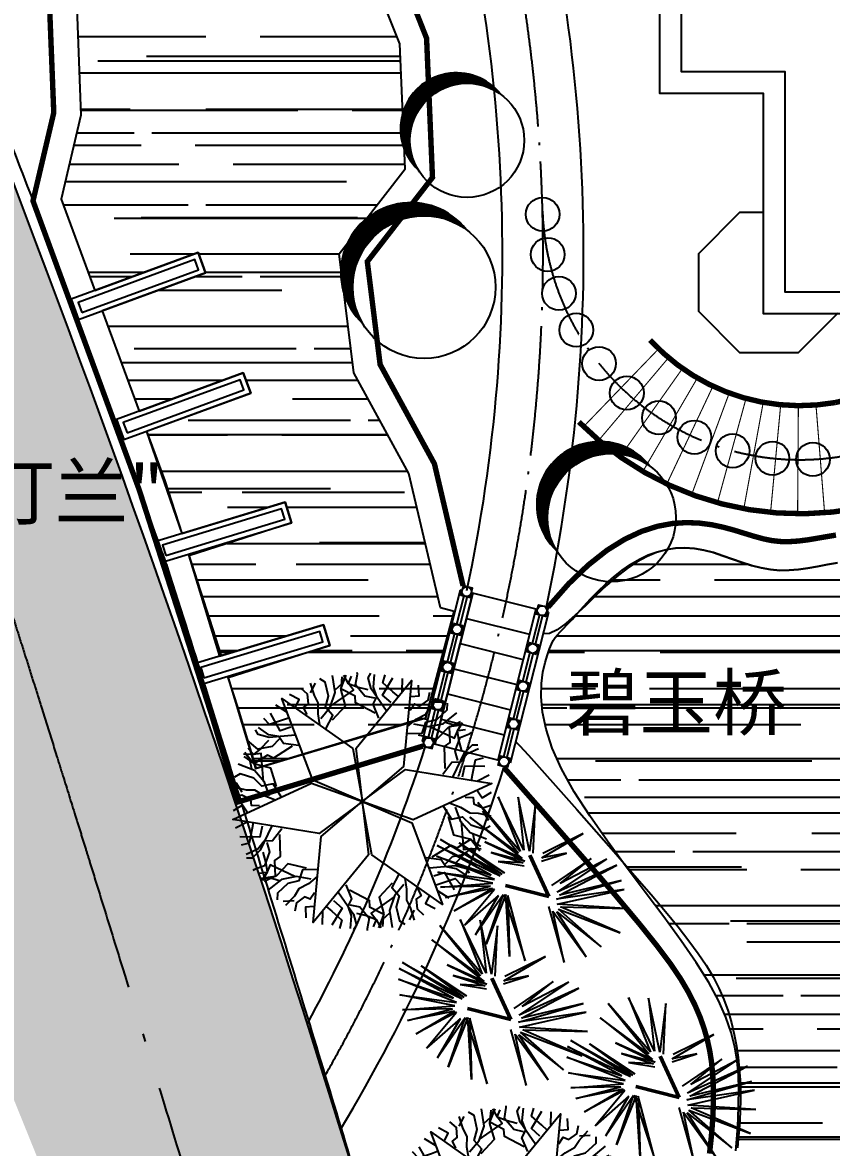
# Model space of a CAD drawing. Extents: x 302512 to 1034855, y -184136 to 410364.
# Drawn here: x 566781 to 581738, y 70985 to 91801 of the extents above; entities that cross this region are included whole.
import ezdxf
from ezdxf.enums import TextEntityAlignment as Align

# ---------------------------------------------------------------- set-up
doc = ezdxf.new("R2010")
doc.units = 0
doc.header["$MEASUREMENT"] = 0
doc.linetypes.add('ACAD_ISO04W100', pattern=[30.5, 24, -3, 0.5, -3])
for name, color, linetype in [('BALCONY', 6, 'Continuous'), ('F', 5, 'Continuous'), ('shu', 74, 'Continuous'), ('WALL', 4, 'Continuous'), ('WZ', 2, 'Continuous'), ('公建', 11, 'Continuous'), ('园路', 5, 'Continuous'), ('建筑', 2, 'Continuous'), ('树', 80, 'Continuous'), ('树树', 104, 'Continuous'), ('水', 120, 'Continuous'), ('环境', 8, 'Continuous'), ('石', 150, 'Continuous'), ('红线', 20, 'Continuous'), ('道路线', 161, 'Continuous')]:
    doc.layers.add(name, color=color, linetype=linetype)
doc.styles.add('-黑体', font='', dxfattribs={"width": 0.8})
doc.styles.add('DIM_FONT', font='SIMPLEX.shx', dxfattribs={"width": 0.8})
doc.styles.get('-黑体').set_extended_font_data('黑体')

# ---------------------------------------------------------------- blocks, each defined once
blk = doc.blocks.new('_F2CKQ')
for p, q in [((-102, 2267), (-8, 1022)), ((37, 1030), (-102, 2267)), ((-1220, 2025), (-547, 861)), ((-680, 967), (-1220, 2025)), ((-1101, 2086), (-498, 860)), ((-547, 861), (-1101, 2086)), ((-390, 2125), (-10, 892)), ((-8, 1022), (-390, 2125)), ((284, 2137), (37, 1030)), ((111, 1007), (284, 2137)), ((-676, 861), (-1347, 1864)), ((-1347, 1864), (-680, 967)), ((-498, 860), (-839, 1828)), ((-839, 1828), (-449, 859)), ((597, 1912), (111, 1007)), ((184, 930), (597, 1912)), ((-1494, 1597), (-676, 861)), ((-741, 823), (-1494, 1597)), ((-420, 1562), (3, 822)), ((-10, 892), (-420, 1562)), ((810, 1635), (184, 930)), ((222, 859), (810, 1635)), ((-1616, 1330), (-741, 823)), ((-813, 803), (-1616, 1330)), ((-436, 1328), (-42, 813)), ((3, 822), (-436, 1328)), ((-1653, 1109), (-813, 803)), ((-804, 742), (-1653, 1109)), ((-424, 1107), (-57, 753)), ((-42, 813), (-424, 1107)), ((-1662, 803), (-804, 742)), ((-782, 708), (-1662, 803)), ((-1649, 464), (-782, 708)), ((753, 499), (309, 691)), ((309, 691), (1233, 625)), ((1233, 625), (373, 750)), ((-787, 566), (-1649, 464)), ((-1583, 189), (-787, 566)), ((-705, 525), (-1583, 189)), ((-1513, -73), (-705, 525)), ((-662, 500), (-1513, -73)), ((-1276, -524), (-662, 500)), ((-640, 466), (-1276, -524)), ((-698, 528), (-1078, -765)), ((-1078, -765), (-640, 466)), ((272, 643), (753, 499)), ((1088, 143), (166, 145)), ((322, 81), (1088, 143)), ((1325, -38), (322, 81)), ((-113, -155), (-477, -1214)), ((1084, -1024), (50, -216)), ((50, -216), (1274, -707)), ((92, -123), (1323, -535)), ((1274, -707), (92, -123)), ((179, -22), (1325, -38)), ((1421, -246), (179, -22)), ((1323, -535), (185, -95)), ((185, -95), (1421, -246)), ((-477, -1214), (-94, -277)), ((-94, -277), (-66, -1366)), ((-66, -1366), (-40, -330)), ((-40, -330), (284, -1371)), ((284, -1371), (15, -307)), ((15, -307), (737, -1353)), ((74, -293), (1084, -1024)), ((737, -1353), (74, -293))]:
    blk.add_line(p, q)
at = {"lineweight": 50}
for p, q in [((0, 0), (148, 861)), ((-570, 646), (0, 0))]:
    blk.add_line(p, q, dxfattribs=at)
at = {"style": 'DIM_FONT', "width": 0.8, "flags": 9}
for tag in ['XSIZE', 'YSIZE']:
    blk.add_attdef(tag, (0, 0), '', height=0.5, dxfattribs=at)
blk = doc.blocks.new('*U8')
at = {"color": 0}
for p, q in [((-558.7, 120.2), (-102.9, 575.9)), ((-557.3, 135.6), (-118.4, 574.6)), ((-555.4, 151.7), (-134.5, 572.6)), ((-552.9, 168.4), (-151.2, 570.1)), ((-549.6, 185.8), (-168.6, 566.8)), ((-545.4, 204.1), (-186.9, 562.6)), ((-540.2, 223.5), (-206.3, 557.4)), ((-292.1, 372.6), (-88, 576.7)), ((-242.2, 408.4), (-73.5, 577.1)), ((-208.9, 427.5), (-59.4, 577)), ((-181.3, 440.9), (-45.7, 576.6)), ((-157, 451.1), (-32.3, 575.8)), ((-134.9, 459.1), (-19.3, 574.6)), ((-114.4, 465.4), (-6.6, 573.2)), ((-95.1, 470.5), (5.8, 571.5)), ((-76.9, 474.6), (17.9, 569.4)), ((-59.5, 477.9), (29.8, 567.2)), ((-42.8, 480.4), (41.4, 564.7)), ((-26.8, 482.3), (52.8, 561.9)), ((-11.4, 483.6), (63.9, 558.9)), ((3.6, 484.4), (74.9, 555.7)), ((18.1, 484.8), (85.6, 552.3)), ((-533.6, 244.2), (-227, 550.8)), ((-525.4, 266.6), (-249.4, 542.6)), ((-514.8, 291.3), (-274.1, 532)), ((-500.6, 319.6), (-302.4, 517.8)), ((-479.8, 354.6), (-337.4, 497)), ((32.2, 484.8), (96.1, 548.7)), ((45.9, 484.3), (106.5, 544.9)), ((59.3, 483.6), (116.6, 540.9)), ((72.3, 482.5), (126.6, 536.7)), ((85.1, 481), (136.4, 532.4)), ((97.5, 479.3), (146, 527.8)), ((109.7, 477.4), (155.4, 523.1)), ((121.6, 475.1), (164.7, 518.3)), ((133.3, 472.7), (173.8, 513.2)), ((144.7, 470), (182.8, 508)), ((155.9, 467), (191.5, 502.7)), ((166.9, 463.9), (200.2, 497.2)), ((177.7, 460.5), (208.7, 491.5)), ((188.2, 456.9), (217, 485.7)), ((198.6, 453.2), (225.2, 479.7)), ((208.8, 449.3), (233.2, 473.6)), ((-430, 418.5), (-401.3, 447.2)), ((218.9, 445.1), (241.1, 467.3)), ((228.7, 440.8), (248.8, 460.9)), ((238.4, 436.4), (256.4, 454.4)), ((247.9, 431.7), (263.8, 447.7)), ((257.2, 426.9), (271.1, 440.8)), ((266.4, 421.9), (278.3, 433.9)), ((275.4, 416.8), (285.3, 426.7)), ((284.2, 411.5), (292.2, 419.5)), ((292.9, 406.1), (298.9, 412)), ((301.5, 400.5), (305.5, 404.5)), ((309.9, 394.7), (311.9, 396.8)), ((318.1, 388.9), (318.2, 388.9)), ((-559.9, 90.7), (-400, 250.6)), ((-559.5, 105.2), (-364.2, 300.5)), ((-559.8, 76.6), (-419.1, 217.3)), ((-559.4, 62.9), (-432.5, 189.7)), ((-558.6, 49.6), (-442.7, 165.4)), ((-557.4, 36.6), (-450.6, 143.3)), ((-556, 23.9), (-457, 122.8)), ((-554.2, 11.4), (-462.1, 103.6)), ((-552.2, -0.7), (-466.2, 85.3)), ((-550, -12.6), (-469.5, 67.9)), ((-547.4, -24.2), (-472, 51.3)), ((-544.7, -35.6), (-473.9, 35.2)), ((-541.7, -46.7), (-475.2, 19.8)), ((-538.5, -57.7), (-476, 4.8)), ((-535.1, -68.4), (-476.4, -9.7)), ((-531.5, -78.9), (-476.3, -23.8)), ((-527.7, -89.3), (-475.9, -37.5)), ((-523.7, -99.4), (-475.1, -50.9)), ((-519.5, -109.4), (-474, -63.9)), ((-515.1, -119.2), (-472.6, -76.6)), ((-510.6, -128.8), (-470.9, -89.1)), ((-505.9, -138.2), (-469, -101.3)), ((-501, -147.5), (-466.7, -113.2)), ((-496, -156.6), (-464.2, -124.8)), ((-490.8, -165.5), (-461.5, -136.3)), ((-485.5, -174.3), (-458.6, -147.5)), ((-479.9, -183), (-455.4, -158.5)), ((-474.3, -191.4), (-452.1, -169.2)), ((-468.5, -199.8), (-448.5, -179.8)), ((-462.5, -207.9), (-444.8, -190.2)), ((-456.4, -216), (-440.8, -200.4)), ((-450.1, -223.9), (-436.7, -210.4)), ((-443.7, -231.6), (-432.4, -220.3)), ((-437.2, -239.2), (-427.9, -229.9)), ((-430.5, -246.6), (-423.3, -239.4)), ((-423.6, -253.9), (-418.5, -248.8)), ((-416.6, -261.1), (-413.5, -258)), ((-409.5, -268.1), (-408.4, -267))]:
    blk.add_line(p, q, dxfattribs=at)
blk = doc.blocks.new('M_F0')
blk.add_circle((0, 0), 500)
blk.add_arc((-92.1, 100.8), 491.4, 38.06531, 226.71646)
blk.add_blockref('*U8', (-23.6, 15.2))
at = {"width": 0.8, "flags": 9}
for tag in ['XSIZE', 'YSIZE']:
    blk.add_attdef(tag, (0, 0), '', height=0.5, dxfattribs=at)
blk = doc.blocks.new('A$C590809E0')
at = {"layer": '建筑'}
for points in [[(620, 10200), (620, 11500), (6020, 11500), (6020, 10600), (8720, 10600), (8720, 12500), (11520, 12500), (11520, 10600), (14220, 10600), (14220, 11500), (19620, 11500), (19620, 7890), (20220, 7890), (20220, 5100), (18320, 5100), (18320, 950), (15425, 950), (15420, 1500), (4820, 1500), (4820, 1020), (1920, 1020), (1920, 5100), (0, 5100), (3, 7890), (620, 7890)], [(11120, 7740), (9120, 7740), (9120, 12100), (11120, 12100)]]:
    blk.add_lwpolyline(points, close=True, dxfattribs=at)
for points in [[(5920, 11500), (5920, 12500), (8720, 12500)], [(11520, 7340), (8720, 7340), (8720, 12500), (11520, 12500), (11520, 7340)], [(11520, 12500), (14320, 12500), (14320, 11500)], [(1720, 11500), (1720, 11980), (140, 11980), (140, 10100), (620, 10100)], [(16844, 11500), (16844, 11980), (18844, 11980), (18844, 11500)], [(11520, 10200), (14620, 10200), (14620, 11100), (19220, 11100), (19220, 7490), (19820, 7490), (19820, 5500), (17920, 5500), (17920, 1350), (15821, 1350), (15816, 1900), (4420, 1900), (4420, 1420), (2320, 1420), (2320, 5500), (400, 5500), (402, 7490), (1020, 7490), (1020, 10200), (1020, 11100), (5620, 11100), (5620, 10200), (8720, 10200)], [(3289, 1030), (2558, 300), (1481, 300), (720, 1062), (720, 2139), (1481, 2900), (1920, 2900)], [(15620, 950), (15620, 0), (4620, 0), (4620, 1020)]]:
    blk.add_lwpolyline(points, dxfattribs=at)
blk = doc.blocks.new('H')
at = {"layer": 'BALCONY', "ltscale": 100}
blk.add_lwpolyline([(0, 2000, 20, 20, 0), (0, 0, 20, 20, 0)], format="xyseb", dxfattribs=at)
blk = doc.blocks.new('D')
at = {"layer": '园路'}
blk.add_circle((0, 0), 312, dxfattribs=at)
blk = doc.blocks.new('A$C20D828FE')
at = {"layer": '石', "color": 2}
for p, q in [((76, 1401), (2476, 1400)), ((76, 1401), (76, 1376)), ((76, 1401), (76, 1376)), ((2476, 1400), (2476, 1375)), ((75, 1226), (75, 1201)), ((75, 1226), (75, 176)), ((146, 1326), (605, 1326)), ((146, 1276), (605, 1276)), ((746, 1326), (1205, 1325)), ((746, 1276), (1205, 1275)), ((1346, 1325), (1805, 1325)), ((1346, 1275), (1805, 1275)), ((1946, 1325), (2405, 1325)), ((1946, 1275), (2405, 1275)), ((2475, 1225), (2475, 175)), ((75, 1201), (2475, 1200)), ((475, 201), (475, 1201)), ((875, 201), (875, 1201)), ((1275, 200), (1275, 1200)), ((1675, 200), (1675, 1200)), ((2075, 200), (2075, 1200)), ((2475, 200), (75, 201)), ((75, 201), (2475, 200)), ((75, 26), (75, 1)), ((75, 1), (2475, 0)), ((146, 126), (604, 126)), ((146, 76), (604, 76)), ((746, 126), (1204, 125)), ((746, 76), (1204, 75)), ((1346, 125), (1804, 125)), ((1346, 75), (1804, 75)), ((1946, 125), (2404, 125)), ((1946, 75), (2404, 75)), ((2475, 25), (2475, 0))]:
    blk.add_line(p, q, dxfattribs=at)
for points in [[(1, 1376), (151, 1376), (150, 1226), (0, 1226)], [(601, 1378), (751, 1378), (750, 1228), (600, 1228)], [(1201, 1375), (1351, 1375), (1350, 1225), (1200, 1225)], [(1801, 1375), (1951, 1375), (1950, 1225), (1800, 1225)], [(2401, 1375), (2551, 1374), (2550, 1224), (2400, 1225)], [(0, 26), (150, 26), (150, 176), (0, 176)], [(1200, 25), (1350, 25), (1350, 175), (1200, 175)], [(1800, 25), (1950, 25), (1950, 175), (1800, 175)], [(2400, 25), (2550, 25), (2550, 175), (2400, 175)], [(600, 23), (750, 23), (750, 173), (600, 173)]]:
    blk.add_lwpolyline(points, close=True, dxfattribs=at)
for centre in [(75, 1301), (676, 1301), (1276, 1300), (1876, 1300), (2476, 1300), (75, 101), (675, 101), (1275, 100), (1875, 100), (2475, 100)]:
    blk.add_circle(centre, 75, dxfattribs=at)
blk = doc.blocks.new('HH')
at = {"layer": 'BALCONY', "ltscale": 100}
blk.add_lwpolyline([(0, 0, 20, 20, 0), (0, -2000, 20, 20, 0)], format="xyseb", dxfattribs=at)
blk = doc.blocks.new('Plant126')
for points in [[(-92, 2101), (-223, 2145), (-469, 2231), (-483, 2390)], [(25, -10), (-469, 887), (23, 2477), (501, 901), (25, -10)], [(-179, 1942), (-382, 2015), (-324, 2390)], [(-63, 2217), (-150, 2448)], [(125, 2188), (269, 2260), (182, 2448)], [(211, 1942), (240, 2087), (356, 2087), (457, 2246), (428, 2405)], [(284, 1639), (385, 1827), (515, 1986), (544, 2145), (631, 2376)], [(-497, 1899), (-686, 1870), (-931, 2000), (-975, 2202), (-989, 2231)], [(-208, 1769), (-628, 2043), (-758, 2217), (-743, 2318)], [(-280, 1581), (-483, 1783), (-469, 1942), (-599, 2087), (-671, 2318)], [(327, 1509), (587, 1624), (573, 1841), (747, 1971), (862, 2217), (819, 2333)], [(371, 1725), (645, 1783), (891, 1942), (1050, 2231)], [(515, 2231), (703, 2318)], [(-1305, 1159), (-1218, 1426), (-1233, 1718), (-1404, 2001)], [(-1256, 1765), (-1174, 1935), (-1174, 2052)], [(-1088, 1217), (-957, 1559), (-1150, 1804), (-1226, 2048)], [(-1223, 1445), (-931, 1894), (-1068, 1974), (-1066, 2123)], [(-671, 2000), (-888, 1971), (-1062, 1971), (-1206, 2087)], [(-382, 1639), (-801, 1682), (-859, 1798), (-1163, 1827), (-1163, 2101)], [(530, 1566), (891, 1624), (1007, 1913), (1181, 2101)], [(660, 1798), (1195, 1769), (1195, 1928), (1325, 2000)], [(920, 1986), (1108, 2000), (1210, 2058)], [(1248, 1165), (1076, 1550), (1147, 1658), (1020, 1936), (1258, 2073)], [(1416, 1597), (1283, 1770), (1196, 1921), (1224, 2104)], [(1416, 1396), (1296, 1544), (1286, 1822), (1440, 1961), (1458, 1988)], [(-1671, 1537), (-1652, 1743)], [(-1139, 1013), (-1109, 1296), (-1304, 1392), (-1330, 1607), (-1485, 1830), (-1607, 1851)], [(1249, 1049), (1323, 1325), (1468, 1392), (1528, 1577), (1692, 1756)], [(1447, 1080), (1476, 1581), (1561, 1780), (1656, 1818)], [(-1573, 1129), (-1684, 1227), (-1626, 1327), (-1713, 1494), (-1865, 1549)], [(-1274, 1040), (-1386, 1222), (-1458, 1414), (-1582, 1519), (-1739, 1709)], [(1793, 1146), (1766, 1281), (1718, 1537), (1848, 1629)], [(-1829, 1177), (-1819, 1338), (-2025, 1357)], [(1612, 1142), (1574, 1353), (1928, 1491)], [(1908, 1179), (2065, 1370)], [(24, -8), (-999, 13), (-2130, 1234), (-527, 859), (24, -8)], [(24, -11), (554, 865), (2177, 1234), (1051, 33), (24, -11)], [(1977, 1002), (2112, 913), (2231, 1082)], [(-1862, 946), (-1965, 855), (-2163, 685), (-2308, 752)], [(-1768, 791), (-1932, 652), (-2229, 890)], [(-1948, 1029), (-2192, 1069)], [(-1632, 679), (-2080, 453), (-2295, 427), (-2376, 490)], [(1581, 589), (1794, 595), (1997, 562), (2149, 617), (2393, 657)], [(1807, 804), (1947, 851), (2005, 751), (2193, 742), (2317, 847)], [(2210, 685), (2379, 566)], [(-1890, 494), (-1959, 316), (-2194, 169), (-2391, 232), (-2424, 234)], [(-1606, 464), (-1854, 122), (-1983, 130), (-2160, -119), (-2398, 19)], [(-1506, 523), (-1782, 448), (-1913, 541), (-2103, 500), (-2339, 553)], [(1490, 487), (1720, 319), (1901, 440), (2100, 355), (2371, 377), (2449, 473)], [(1699, 557), (1887, 348), (2147, 215), (2477, 222)], [(-2064, 394), (-2148, 192), (-2234, 41), (-2407, -26)], [(1641, 340), (1872, 56), (2180, 100), (2430, 44)], [(1907, 343), (2149, -135), (2287, -56), (2415, -132)], [(-1860, -362), (-2102, 116), (-2240, 37), (-2368, 113)], [(1653, -483), (1900, -141), (2029, -149), (2206, 100), (2444, -37)], [(2111, -413), (2194, -210), (2281, -60), (2453, 7)], [(2199, 211), (2306, 56), (2407, -3)], [(-1594, -359), (-1825, -74), (-2134, -119), (-2383, -62)], [(-2153, -230), (-2259, -74), (-2360, -16)], [(23, -8), (-507, -883), (-2130, -1253), (-1004, -51), (23, -8)], [(22, -9), (515, -906), (23, -2496), (-454, -920), (22, -9)], [(22, -10), (1045, -32), (2177, -1253), (573, -878), (22, -10)], [(1936, -512), (2005, -335), (2241, -187), (2438, -251), (2470, -253)], [(-1653, -576), (-1840, -367), (-2101, -233), (-2431, -240)], [(-1443, -505), (-1673, -338), (-1854, -458), (-2053, -373), (-2324, -396), (-2403, -491)], [(-1534, -608), (-1747, -614), (-1950, -581), (-2102, -635), (-2346, -676)], [(-2163, -704), (-2332, -584)], [(1552, -541), (1829, -467), (1959, -559), (2150, -519), (2386, -572)], [(1679, -698), (2127, -472), (2342, -446), (2422, -509)], [(-1761, -822), (-1900, -869), (-1958, -769), (-2147, -761), (-2270, -866)], [(1815, -810), (1979, -670), (2275, -909)], [(1909, -964), (2012, -873), (2210, -704), (2355, -771)], [(-1930, -1020), (-2065, -931), (-2185, -1100)], [(-1202, -1068), (-1276, -1344), (-1421, -1411), (-1481, -1596), (-1645, -1774)], [(1186, -1031), (1156, -1315), (1351, -1411), (1377, -1626), (1532, -1849), (1654, -1869)], [(1320, -1059), (1432, -1241), (1505, -1433), (1628, -1537), (1785, -1728)], [(1995, -1047), (2238, -1088)], [(-1861, -1198), (-2018, -1388)], [(-1566, -1161), (-1527, -1372), (-1881, -1510)], [(-1747, -1165), (-1719, -1299), (-1671, -1556), (-1802, -1648)], [(-1401, -1099), (-1429, -1599), (-1514, -1799), (-1609, -1837)], [(-1201, -1184), (-1029, -1569), (-1100, -1677), (-974, -1955), (-1211, -2092)], [(1135, -1236), (1004, -1578), (1197, -1823), (1273, -2067)], [(1352, -1177), (1265, -1444), (1279, -1737), (1450, -2019)], [(1619, -1148), (1730, -1245), (1672, -1346), (1759, -1513), (1912, -1567)], [(1876, -1196), (1866, -1357), (2072, -1376)], [(-1369, -1414), (-1250, -1563), (-1240, -1841), (-1393, -1980), (-1411, -2007)], [(1270, -1464), (977, -1913), (1115, -1993), (1113, -2142)], [(-1370, -1615), (-1236, -1789), (-1149, -1939), (-1177, -2122)], [(-483, -1585), (-845, -1643), (-960, -1932), (-1134, -2120)], [(-280, -1527), (-541, -1643), (-526, -1860), (-700, -1990), (-816, -2236), (-772, -2351)], [(-237, -1657), (-338, -1845), (-469, -2004), (-497, -2163), (-584, -2395)], [(327, -1600), (530, -1802), (515, -1961), (645, -2105), (718, -2337)], [(428, -1657), (848, -1701), (906, -1816), (1210, -1845), (1210, -2120)], [(1718, -1556), (1699, -1762)], [(-613, -1816), (-1148, -1787), (-1148, -1946), (-1279, -2019)], [(-324, -1744), (-599, -1802), (-845, -1961), (-1004, -2250)], [(255, -1787), (674, -2062), (804, -2236), (790, -2337)], [(544, -1918), (732, -1889), (978, -2019), (1021, -2221), (1036, -2250)], [(1303, -1784), (1221, -1954), (1221, -2070)], [(-874, -2004), (-1062, -2019), (-1163, -2077)], [(-165, -1961), (-194, -2105), (-309, -2105), (-411, -2265), (-382, -2424)], [(139, -2120), (269, -2163), (515, -2250), (530, -2409)], [(226, -1961), (428, -2033), (371, -2409)], [(718, -2019), (935, -1990), (1108, -1990), (1253, -2105)], [(-469, -2250), (-657, -2337)], [(-78, -2207), (-223, -2279), (-136, -2467)], [(110, -2236), (197, -2467)]]:
    blk.add_lwpolyline(points)
blk = doc.blocks.new('G')
at = {"layer": 'shu', "xscale": 0.9719999999999756, "yscale": 0.9719999999999756, "zscale": 0.9719999999999756, "rotation": 347.5246015080592}
blk.add_blockref('Plant126', (-80, -59), dxfattribs=at)

msp = doc.modelspace()

# ---------------------------------------------------------------- hatches: boundary and pattern name
at = {"layer": '水'}
h = msp.add_hatch(dxfattribs=at)
h.set_pattern_fill('AR-RROOF,_O', color=256, scale=1000)
h.set_pattern_definition([(0, (509471.5, -11821.7), (2200, 1000), [15000, -2000, 5000, -1000]), (0, (510801.5, -11321.7), (-1000, 1330), [3000, -330, 6000, -750]), (0, (509971.5, -10971.7), (5200, 670), [8000, -1400, 4000, -1000])])
h.paths.add_polyline_path([(573399, 98677), (571845, 98748), (570395, 97968), (569708, 96710), (569440, 94988), (568209, 93488), (567783, 92074), (567861, 90085), (567496, 88530), (568117, 86841), (570028, 87543), (570166, 87167), (568255, 86465), (568936, 84612), (570863, 85320), (571001, 84944), (569074, 84236), (569724, 82344), (571637, 82926), (571753, 82543), (569856, 81933), (570421, 80075), (572344, 80659), (572461, 80276), (570583, 79673), (571089, 77999), (574240, 78938), (574762, 80904), (574509, 80968), (573926, 83456), (572909, 85317), (572635, 87520), (573853, 89095), (573756, 91404), (573254, 92676), (573641, 94143), (573233, 96179), (573913, 97160)])
h.paths.add_polyline_path([(576485, 80102), (576524, 80214), (576559, 80300), (576593, 80368), (576630, 80423), (576671, 80473), (576720, 80524), (576780, 80585), (576853, 80660), (576941, 80757), (577043, 80871), (577158, 80999), (577284, 81135), (577420, 81275), (577564, 81414), (577714, 81547), (577868, 81670), (578027, 81779), (578188, 81872), (578351, 81949), (578518, 82009), (578686, 82052), (578857, 82076), (579029, 82083), (579203, 82070), (579378, 82038), (579555, 81992), (579732, 81935), (579909, 81874), (580086, 81812), (580262, 81756), (580438, 81709), (580612, 81677), (580785, 81663), (580957, 81665), (581130, 81681), (581304, 81706), (581482, 81737), (581663, 81772), (581850, 81806), (582043, 81837), (582243, 81861), (582450, 81877), (582664, 81885), (582885, 81882), (583111, 81869), (583343, 81844), (583581, 81806), (583823, 81755), (584070, 81689), (584317, 81610), (584562, 81516), (584801, 81409), (585031, 81290), (585247, 81158), (585447, 81015), (585626, 80860), (585783, 80694), (585918, 80519), (586034, 80336), (586134, 80147), (586221, 79952), (586296, 79754), (586362, 79554), (586422, 79353), (586477, 79152), (586527, 78954), (586567, 78757), (586597, 78562), (586614, 78371), (586616, 78184), (586599, 78001), (586563, 77824), (586505, 77651), (586429, 77483), (586337, 77315), (586233, 77147), (586121, 76976), (586005, 76799), (585887, 76615), (585772, 76421), (585663, 76216), (585559, 75999), (585459, 75772), (585363, 75533), (585270, 75285), (585180, 75027), (585091, 74759), (585003, 74483), (584916, 74198), (584830, 73905), (584750, 73605), (584675, 73299), (584610, 72987), (584555, 72670), (584513, 72348), (584486, 72023), (584476, 71695), (584479, 71364), (584494, 71033), (584516, 70702), (584544, 70372), (584572, 70044), (584599, 69720), (584622, 69399), (584637, 69083), (584642, 68772), (584638, 68463), (584623, 68156), (584596, 67849), (584555, 67542), (584501, 67233), (584431, 66921), (584345, 66606), (584244, 66289), (584127, 65971), (583997, 65656), (583853, 65346), (583697, 65042), (583529, 64747), (583350, 64463), (583160, 64192), (582960, 63936), (582750, 63695), (582529, 63472), (582297, 63268), (582055, 63083), (581801, 62921), (581537, 62781), (581262, 62666), (580976, 62574), (580679, 62505), (580373, 62460), (580057, 62436), (579731, 62433), (579397, 62451), (579054, 62490), (578704, 62547), (578349, 62622), (577996, 62709), (577647, 62808), (577308, 62914), (576983, 63025), (576677, 63137), (576393, 63249), (576136, 63357), (575904, 63463), (575695, 63570), (575508, 63680), (575341, 63795), (575193, 63919), (575060, 64052), (574942, 64199), (574837, 64359), (574746, 64529), (574671, 64701), (574613, 64870), (574574, 65029), (574554, 65172), (574557, 65293), (574583, 65385), (574633, 65444), (574705, 65475), (574797, 65482), (574906, 65472), (575031, 65450), (575168, 65422), (575314, 65394), (575469, 65372), (575629, 65360), (575794, 65361), (575967, 65375), (576146, 65403), (576333, 65446), (576529, 65504), (576734, 65580), (576949, 65673), (577174, 65785), (577405, 65911), (577638, 66050), (577867, 66198), (578090, 66352), (578301, 66508), (578495, 66664), (578669, 66816), (578819, 66962), (578946, 67104), (579054, 67243), (579146, 67384), (579225, 67527), (579294, 67676), (579356, 67833), (579413, 68001), (579469, 68182), (579524, 68375), (579577, 68581), (579629, 68800), (579680, 69030), (579728, 69272), (579775, 69525), (579820, 69789), (579862, 70064), (579901, 70346), (579936, 70634), (579967, 70925), (579992, 71215), (580010, 71502), (580022, 71784), (580025, 72058), (580018, 72322), (579996, 72581), (579954, 72843), (579886, 73112), (579786, 73397), (579649, 73703), (579468, 74037), (579239, 74406), (578958, 74812), (578638, 75250), (578294, 75709), (577942, 76180), (577595, 76653), (577270, 77119), (576983, 77567), (576747, 77989), (576575, 78376), (576461, 78727), (576396, 79043), (576371, 79323), (576376, 79569), (576404, 79780), (576443, 79958)])
h.paths.add_polyline_path([(575766, 78238), (580645, 78238), (580645, 80229), (575766, 80229)], flags=25)
at = {"layer": '环境', "ltscale": 100}
h = msp.add_hatch(dxfattribs=at)
h.set_pattern_fill('HONEY', color=256, scale=3000, style=0)
h.set_pattern_definition([(0, (-609984.1, -119640.78), (562.5, 324.759525), [375, -750]), (120, (-609984.1, -119640.78), (-562.5, 324.75953), [375, -750]), (60, (-609984.1, -119640.78), (1e-06, 649.51905), [-750, 375])])
edge = h.paths.add_edge_path()
edge.add_arc((562249, 272766), 7500, 246.4218, 293.5782)
edge.add_line((565249, 265892), (565249, 213780))
edge.add_arc((309718, 235108), 256420, 352.07481, 355.22888, ccw=False)
edge.add_arc((559250, 192001), 8932, 60.2064, 100.1984)
edge.add_arc((388102, 227754), 171697, 350.96543, 355.41303)
edge.add_line((559249, 214023), (559249, 265892))
edge = h.paths.add_edge_path()
edge.add_arc((582482, 4293), 31665, 92.4113, 103.2776, ccw=False)
edge.add_arc((302225, -12260), 283056, 9.8022, 24.78776)
edge.add_arc((633514, 144869), 83671, 157.14202, 207.36096, ccw=False)
edge.add_arc((557018, 186191), 8841, 226.0357, 266.0734, ccw=False)
edge.add_arc((633078, 145012), 89267, 157.04434, 206.23192)
edge.add_arc((304570, -11473), 274619, 9.76646, 25.22338, ccw=False)

# ---------------------------------------------------------------- linework, layer by layer
msp.add_lwpolyline([(575209, 35111, -0.047449), (581149, 35930, 0.06548), (559203, 106414, -0.222697), (556413, 177371, -0.176496), (550881, 179828, 0.217978), (553005, 105556, -0.067546), (575209, 35111)], format="xyb", close=True)
for points in [[(567783, 92074), (567861, 90085), (567496, 88530), (568117, 86841), (570028, 87543), (570166, 87167), (568255, 86465), (568936, 84612), (570863, 85320), (571001, 84944), (569074, 84236), (569724, 82344), (571637, 82926), (571753, 82543), (569856, 81933), (570421, 80075), (572344, 80659), (572461, 80276), (570583, 79673), (571089, 77999), (574240, 78938), (574762, 80904), (574509, 80968), (573926, 83456), (572909, 85317), (572635, 87520), (573853, 89095), (573756, 91404), (573254, 92676)], [(579967, 70925), (579992, 71215), (580010, 71502), (580022, 71784), (580025, 72058), (580018, 72322), (579996, 72581), (579954, 72843), (579886, 73112), (579786, 73397), (579649, 73703), (579468, 74037), (579239, 74406), (578958, 74812), (578638, 75250), (578294, 75709), (577942, 76180), (577595, 76653), (577270, 77119), (576983, 77567), (576747, 77989), (576575, 78376), (576461, 78727), (576396, 79043), (576371, 79323), (576376, 79569), (576404, 79780), (576443, 79958), (576485, 80102), (576524, 80214), (576559, 80300), (576593, 80368), (576630, 80423), (576671, 80473), (576720, 80524), (576780, 80585), (576853, 80660), (576941, 80757), (577043, 80871), (577158, 80999), (577284, 81135), (577420, 81275), (577564, 81414), (577714, 81547), (577868, 81670), (578027, 81779), (578188, 81872), (578351, 81949), (578518, 82009), (578686, 82052), (578857, 82076), (579029, 82083), (579203, 82070), (579378, 82038), (579555, 81992), (579732, 81935), (579909, 81874), (580086, 81812), (580262, 81756), (580438, 81709), (580612, 81677), (580785, 81663), (580957, 81665), (581130, 81681), (581304, 81706), (581482, 81737), (581663, 81772), (581850, 81806)]]:
    msp.add_lwpolyline(points)
at = {"layer": 'BALCONY', "ltscale": 100}
for points in [[(578385, 85926, 100, 100, 0.255617), (581802, 84768, 100, 100, -0.270068), (587312, 83344, 100, 100, -0.270068)], [(577068, 84410, 100, 100, 0.250902), (582268, 82820, 100, 100, -0.281429), (585958, 81870, 100, 100, -0.281429)]]:
    msp.add_lwpolyline(points, format="xyseb", dxfattribs=at)
at = {"layer": 'F'}
for points, format in [([(573335, 99007, 100, 100, 0), (571759, 99270, 100, 100, 0), (570027, 98338, 100, 100, 0), (569227, 96873, 100, 100, 0), (568967, 95200, 100, 100, 0), (567759, 93728, 100, 100, 0), (567280, 92138, 100, 100, 0), (567359, 90133, 100, 100, 0), (566975, 88499, 100, 100, 0), (568938, 83156, 100, 100, 0), (570290, 78949, 100, 100, 0), (570761, 77378, 100, 100, 0), (574179, 78411, 100, 100, 0)], "xyseb"), ([(574926, 81378, 100, 100, 0), (574397, 83636, 100, 100, 0), (573393, 85473, 100, 100, 0), (573156, 87377, 100, 100, 0), (574361, 88933, 100, 100, 0), (574252, 91509, 100, 100, 0), (573780, 92707, 100, 100, 0), (574154, 94128, 100, 100, 0), (573754, 96125, 100, 100, 0), (574057, 96830, 100, 100, 0)], "xyseb"), ([(576468, 80988, 0.128048), (575747, 96848)], "xyb"), ([(574998, 81289, 0.128211), (574311, 96413)], "xyb"), ([(587255, 85393, -0.151305), (579902, 53468, -0.151305)], "xyb"), ([(588458, 85395, -0.156639), (580291, 51777, -0.156639)], "xyb"), ([(572049, 73273, 0.047047), (574228, 78399, 0.046108)], "xyb"), ([(572661, 71318, 0.058498), (575683, 78015, 0.058498)], "xyb")]:
    msp.add_lwpolyline(points, format=format, dxfattribs=at)
for points in [[(573399, 98677), (571845, 98748), (570395, 97968), (569708, 96710), (569440, 94988), (568209, 93488), (567783, 92074), (567861, 90085), (567496, 88530), (568117, 86841)], [(574762, 80904), (574509, 80968), (573926, 83456), (572909, 85317), (572635, 87520), (573853, 89095), (573756, 91404), (573254, 92676), (573641, 94143), (573233, 96179), (573913, 97160)], [(568255, 86466), (568936, 84612)], [(569074, 84237), (569411, 83319), (569724, 82344)], [(581850, 81806), (581663, 81772), (581482, 81737), (581304, 81706), (581130, 81681), (580957, 81665), (580785, 81663), (580612, 81677), (580438, 81709), (580262, 81756), (580086, 81812), (579909, 81874), (579732, 81935), (579555, 81992), (579378, 82038), (579203, 82070), (579029, 82083), (578855, 82075), (578681, 82045), (578506, 81994), (578328, 81920), (578147, 81822), (577962, 81700), (577772, 81552), (577577, 81381), (577381, 81196), (577188, 81010), (577001, 80834), (576826, 80682), (576667, 80565), (576527, 80497), (576413, 80488)], [(569847, 81964), (570451, 80084)], [(570573, 79703), (570768, 79098), (571096, 78002), (574166, 78930), (574271, 78903)], [(575900, 78493), (575969, 78425), (576136, 78243), (576382, 77969), (576687, 77626), (577031, 77237), (577394, 76824), (577756, 76410), (578097, 76018), (578402, 75665), (578668, 75350), (578901, 75068), (579102, 74812), (579275, 74577), (579423, 74356), (579549, 74143), (579656, 73934), (579748, 73721), (579826, 73507), (579890, 73292), (579941, 73076), (579982, 72862), (580012, 72651), (580034, 72443), (580048, 72240), (580054, 72044), (580055, 71853), (580050, 71667), (580041, 71488), (580029, 71314), (580015, 71145), (579998, 70981)]]:
    msp.add_lwpolyline(points, dxfattribs=at)
at = {"layer": 'F', "const_width": 100}
for points in [[(581821, 82317), (581637, 82286), (581462, 82256), (581294, 82228), (581129, 82207), (580967, 82196), (580806, 82197), (580642, 82214), (580475, 82248), (580302, 82296), (580122, 82351), (579934, 82409), (579734, 82463), (579523, 82508), (579297, 82538), (579056, 82548), (578797, 82531), (578522, 82480), (578228, 82386), (577918, 82241), (577589, 82037), (577243, 81764), (576879, 81416), (576497, 80982)], [(575683, 78015), (576524, 77060), (577209, 76275), (577756, 75638), (578185, 75125), (578515, 74713), (578764, 74380), (578951, 74102), (579095, 73856), (579212, 73624), (579308, 73400), (579384, 73184), (579443, 72976), (579487, 72774), (579518, 72579), (579538, 72388), (579550, 72203), (579555, 72022), (579555, 71845), (579550, 71673), (579542, 71504), (579530, 71340), (579516, 71180), (579500, 71024), (579483, 70872)]]:
    msp.add_lwpolyline(points, dxfattribs=at)
at = {"layer": '公建'}
for points in [[(567819, 86306), (570166, 87167), (570028, 87543), (567681, 86681)], [(567878, 86434), (570037, 87227), (569968, 87414), (567809, 86622)], [(568654, 84083), (571001, 84944), (570863, 85320), (568516, 84458)], [(568713, 84211), (570872, 85004), (570803, 85192), (568644, 84399)], [(569361, 81816), (571753, 82543), (571637, 82926), (569245, 82199)], [(569428, 81941), (571629, 82610), (571570, 82801), (569370, 82132)], [(570069, 79549), (572461, 80276), (572344, 80659), (569952, 79932)], [(570135, 79674), (572336, 80343), (572278, 80534), (570077, 79866)]]:
    msp.add_lwpolyline(points, close=True, dxfattribs=at)
at = {"layer": '环境'}
msp.add_open_spline([(564455, 77635), (564489, 77528), (564522, 77422), (564595, 77188), (564635, 77059), (564755, 76677), (564833, 76424), (564942, 76075), (564973, 75977), (565027, 75802), (565051, 75725), (565095, 75583), (565115, 75518), (565153, 75397), (565170, 75341), (565204, 75230), (565222, 75174), (565273, 75007), (565308, 74896), (565411, 74562), (565480, 74339), (565687, 73670), (565824, 73225), (566235, 71887), (566508, 70995), (567048, 69209), (567316, 68316), (567796, 66698), (568009, 65974), (568430, 64525), (568638, 63800), (569050, 62349), (569254, 61623), (569556, 60527), (569657, 60159), (569832, 59515), (569907, 59239), (570055, 58686), (570129, 58410), (570348, 57584), (570492, 57035), (570918, 55385), (571195, 54283), (571698, 52224), (571927, 51266), (572350, 49447), (572545, 48585), (572831, 47293), (572925, 46864), (573099, 46056), (573180, 45677), (573290, 45155), (573320, 45012), (573392, 44668), (573434, 44467), (573498, 44156), (573521, 44046), (573566, 43827), (573588, 43717), (573655, 43387), (573700, 43168), (573832, 42508), (573919, 42068), (574188, 40693), (574367, 39756), (574676, 38088), (574810, 37357), (575040, 36070), (575139, 35513), (575236, 34956)], degree=3, knots=[2163.060083, 2163.060083, 2163.060083, 2163.060083, 2484.103015, 2484.103015, 2876.907672, 2876.907672, 3662.516986, 3662.516986, 3969.898393, 3969.898393, 4211.636955, 4211.636955, 4416.007617, 4416.007617, 4590.902313, 4590.902313, 4765.79701, 4765.79701, 5115.586403, 5115.586403, 5815.16519, 5815.16519, 7214.322762, 7214.322762, 10012.637908, 10012.637908, 12810.953054, 12810.953054, 15074.269419, 15074.269419, 17337.585785, 17337.585785, 19600.902151, 19600.902151, 20746.00461, 20746.00461, 21604.12059, 21604.12059, 22462.23657, 22462.23657, 24165.957519, 24165.957519, 27573.399419, 27573.399419, 30524.685321, 30524.685321, 33175.817549, 33175.817549, 34493.687718, 34493.687718, 35655.330476, 35655.330476, 36094.738074, 36094.738074, 36710.414904, 36710.414904, 37046.727085, 37046.727085, 37383.039267, 37383.039267, 38055.663629, 38055.663629, 39400.912355, 39400.912355, 42261.456994, 42261.456994, 44490.547984, 44490.547984, 46186.782707, 46186.782707, 46186.782707, 46186.782707], dxfattribs=at)
at = {"layer": '红线', "linetype": 'ACAD_ISO04W100', "ltscale": 100}
for points in [[(572360, 72287, 0.243471), (573520, 100540, 0.243471)], [(576395, 88312, 0.459474), (582030, 83793, -0.482103), (587980, 79598)], [(587856, 85394, -0.154085), (580090, 52605, -0.154085)]]:
    msp.add_lwpolyline(points, format="xyb", dxfattribs=at)
at = {"layer": '红线', "linetype": 'ACAD_ISO04W100', "ltscale": 300}
msp.add_open_spline([(566597, 80824), (566744, 80359), (566884, 79915), (567154, 79056), (567284, 78641), (567450, 78110), (567489, 77985), (567605, 77615), (567681, 77371), (567788, 77026), (567820, 76925), (567882, 76723), (567913, 76623), (567970, 76440), (567996, 76357), (568084, 76073), (568146, 75871), (568334, 75267), (568458, 74863), (568832, 73653), (569079, 72844), (569733, 70698), (570137, 69358), (570857, 66924), (571176, 65833), (571803, 63644), (572112, 62547), (572513, 61090), (572611, 60732), (572737, 60266), (572766, 60159), (572861, 59806), (572927, 59560), (573058, 59068), (573123, 58822), (573318, 58084), (573447, 57591), (573828, 56112), (574076, 55124), (574805, 52156), (575268, 50171), (575799, 47763), (575891, 47344), (576060, 46555), (576139, 46185), (576259, 45615), (576301, 45415), (576378, 45042), (576414, 44868), (576486, 44521), (576521, 44348), (576627, 43827), (576697, 43480), (576904, 42438), (577040, 41744), (577426, 39726), (577670, 38403), (578003, 36544), (578098, 36008), (578192, 35472)], degree=3, knots=[0, 0, 0, 0, 1230.460678, 1230.460678, 2460.921355, 2460.921355, 2839.502119, 2839.502119, 3596.663648, 3596.663648, 3913.317805, 3913.317805, 4227.454986, 4227.454986, 4486.34641, 4486.34641, 5117.657514, 5117.657514, 6380.279723, 6380.279723, 8905.52414, 8905.52414, 13080.655217, 13080.655217, 16467.13461, 16467.13461, 19853.614003, 19853.614003, 20955.329465, 20955.329465, 21285.178258, 21285.178258, 22040.328939, 22040.328939, 22795.47962, 22795.47962, 24305.780982, 24305.780982, 27326.383706, 27326.383706, 33367.589154, 33367.589154, 34637.239227, 34637.239227, 35759.242674, 35759.242674, 36364.098764, 36364.098764, 36889.28378, 36889.28378, 37414.468797, 37414.468797, 38464.838829, 38464.838829, 40565.578894, 40565.578894, 44566.997591, 44566.997591, 46186.782707, 46186.782707, 46186.782707, 46186.782707], dxfattribs=at)
at = {"layer": '道路线'}
for points, knots in [([(564354, 94975), (564362, 94957), (564370, 94939), (564697, 94168), (565013, 93414), (565631, 91910), (565935, 91159), (566479, 89785), (566721, 89163), (566993, 88451), (567028, 88360), (567085, 88210), (567108, 88150), (567149, 88041), (567168, 87991), (567197, 87914), (567208, 87886), (567235, 87813), (567252, 87768), (567286, 87677), (567303, 87632), (567354, 87497), (567388, 87406), (567488, 87136), (567555, 86956), (567688, 86595), (567755, 86415), (567888, 86052), (567954, 85870), (568088, 85503), (568155, 85318), (568291, 84944), (568359, 84755), (568498, 84372), (568568, 84179), (568711, 83784), (568783, 83584), (569010, 82956), (569170, 82516), (569378, 81947), (569417, 81838), (569457, 81729)], [100188.604439, 100188.604439, 100188.604439, 100188.604439, 100243.003644, 100243.003644, 102534.259377, 102534.259377, 104825.515109, 104825.515109, 106736.31867, 106736.31867, 107016.660019, 107016.660019, 107199.998162, 107199.998162, 107353.922962, 107353.922962, 107439.196558, 107439.196558, 107579.169012, 107579.169012, 107719.141466, 107719.141466, 107999.086375, 107999.086375, 108558.976191, 108558.976191, 109118.866008, 109118.866008, 109678.755825, 109678.755825, 110238.645642, 110238.645642, 110798.535459, 110798.535459, 111358.425276, 111358.425276, 111918.315093, 111918.315093, 113080.465738, 113080.465738, 113350.633591, 113350.633591, 113350.633591, 113350.633591]), ([(569457, 81729), (569995, 80030), (570441, 78599), (571331, 75730), (571775, 74291), (572654, 71404), (573090, 69955), (573948, 67047), (574370, 65588), (574868, 63822), (574952, 63521), (575204, 62619), (575370, 62016), (575571, 61276), (575608, 61141), (575680, 60875), (575715, 60744), (575786, 60482), (575821, 60351), (575926, 59958), (575995, 59696), (576203, 58910), (576340, 58385), (576746, 56809), (577011, 55756), (577786, 52593), (578277, 50477), (578840, 47900), (578938, 47445), (579106, 46657), (579176, 46325), (579266, 45891), (579287, 45791), (579324, 45612), (579340, 45535), (579372, 45379), (579388, 45301), (579436, 45068), (579468, 44913), (579563, 44446), (579625, 44135), (579811, 43202), (579933, 42581), (580322, 40564), (580580, 39170), (580937, 37181), (581043, 36585), (581147, 35989)], [0, 0, 0, 0, 4485.171002, 4485.171002, 8970.342003, 8970.342003, 13455.513005, 13455.513005, 17940.684007, 17940.684007, 18859.958181, 18859.958181, 20698.50653, 20698.50653, 21110.375782, 21110.375782, 21508.185336, 21508.185336, 21905.994891, 21905.994891, 22701.614, 22701.614, 24292.852217, 24292.852217, 27475.328653, 27475.328653, 33840.281525, 33840.281525, 35203.144635, 35203.144635, 36198.610386, 36198.610386, 36499.382467, 36499.382467, 36731.948361, 36731.948361, 36964.514255, 36964.514255, 37429.646042, 37429.646042, 38359.909617, 38359.909617, 40220.436766, 40220.436766, 44397.061361, 44397.061361, 46186.782707, 46186.782707, 46186.782707, 46186.782707])]:
    msp.add_open_spline(points, degree=3, knots=knots, dxfattribs=at)

# ---------------------------------------------------------------- block references
for name, p, rotation in [('D', (576398, 88252), 272.6376571027963), ('D', (576491, 87508), 281.6663605919875), ('D', (576700, 86789), 290.6950640811788), ('D', (577019, 86111), 299.7237675703701), ('D', (577440, 85491), 308.7524710595614), ('HH', (578543, 85764), 316.0617143606045), ('H', (577435, 84071), 319.8048296275213), ('D', (577954, 84946), 317.7811745487527), ('H', (577830, 83766), 324.7788801188077), ('H', (578251, 83495), 329.752930610094), ('H', (578693, 83262), 334.7269811013805), ('H', (579154, 83069), 339.7010315926669), ('D', (578547, 84488), 326.809878037944), ('H', (579630, 82916), 344.6750820839533), ('H', (580117, 82805), 349.6491325752396), ('H', (580612, 82737), 354.6231830665259), ('H', (581611, 82729), 4.571284049098705), ('D', (579204, 84128), 335.8385815271353), ('H', (581112, 82711), 359.5972335578123), ('D', (579910, 83876), 344.8672850163266), ('D', (580646, 83738), 353.8959885055179), ('D', (581395, 83717), 2.924691994709174), ('G', (573153, 77356), 290.3818135857048), ('G', (575905, 69335), 290.3818135857048)]:
    msp.add_blockref(name, p, dxfattribs=dict(rotation=rotation))
at = {"xscale": 1.2, "yscale": 1.2, "zscale": 1.2, "rotation": 255.8761587450413}
msp.add_blockref('A$C20D828FE', (574896, 81386), dxfattribs=at)
at = {"layer": 'WALL'}
msp.add_blockref('A$C590809E0', (578564, 85390), dxfattribs=at)
at = {"layer": '树', "xscale": 0.9603360000000002, "yscale": 0.9603360000000002, "zscale": 0.9603360000000002, "rotation": 34.44931031273713}
for p in [(576512, 75629), (575811, 73354), (578924, 71912)]:
    msp.add_blockref('_F2CKQ', p, dxfattribs=at)
at = {"layer": '树树'}
for p, xscale, yscale, zscale in [((575001, 89620), 2.112000000000001, 2.112000000000001, 2.112000000000001), ((574207, 86905), 2.640000000000001, 2.640000000000001, 2.640000000000001), ((577674, 82640), 2.376000000000001, 2.376000000000001, 2.376000000000001)]:
    msp.add_blockref('M_F0', p, dxfattribs=dict(at, xscale=xscale, yscale=yscale, zscale=zscale))

# ---------------------------------------------------------------- texts
at = {"layer": 'WZ', "style": '-黑体'}
for s, p in [('"岸芷汀兰"', (566008, 83132)), (' 碧玉桥', (578528, 79234))]:
    msp.add_text(s, height=1000, dxfattribs=at).set_placement(p, align=Align.MIDDLE)

doc.saveas('drawing.dxf')
